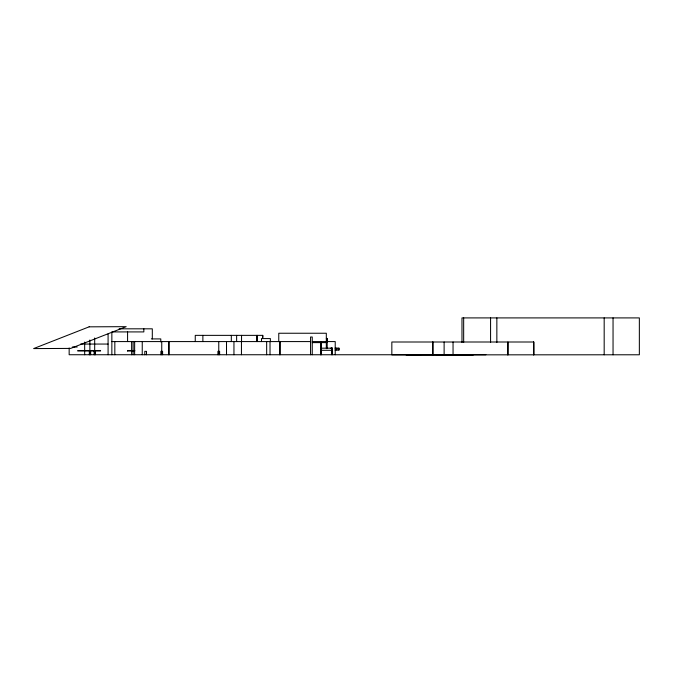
<?xml version="1.0" encoding="UTF-8"?>
<svg xmlns="http://www.w3.org/2000/svg" width="673" height="673" viewBox="0 0 673 673"><rect width="100%" height="100%" fill="white"/><g stroke="black" fill="none" stroke-linecap="round" stroke-linejoin="round"><path stroke-width="1.01" d="M127.626 351.012L127.626 350.498L134.659 350.498L134.659 351.012L127.626 351.012L127.71 350.498M134.642 351.012L134.642 350.498M262.722 335.364L262.764 337.686L262.764 335.364L195.254 335.364L195.254 341.581M321.046 354.738L321.046 341.581M332.134 354.738L332.134 347.832L330.822 348.177M119.079 328.819L152.308 328.819L152.308 338.914M326.321 338.426L326.969 338.426L326.969 342.313M151.341 338.914L160.788 338.914L160.788 341.884M326.716 340.807L326.725 341.337M111.853 341.581L310.573 341.581M312.264 341.581L326.321 341.581M326.775 341.581L335.23 341.581L335.213 354.738M326.901 341.859L326.901 342.38M312.264 342.616L326.321 342.616M80.592 344.054L108.084 344.054M72.305 347.007L77.21 347.007M321.046 348.177L331.873 348.177M334.977 348.134L338.982 348.134L338.982 350.044L335.036 350.044M321.046 350.313L331.873 350.313M420.776 354.755L69.159 354.738L69.159 347.975M436.331 354.755L485.931 354.755M406.248 355.092L473.094 355.092M613.044 317.908L613.044 354.78M604.177 317.908L604.177 354.78M533.908 354.789L533.866 342.002L391.837 342.002L391.837 354.873L639.35 354.78L639.35 317.908L461.981 317.908L461.981 342.49M533.647 342.002L533.647 354.789M533.538 342.002L533.538 354.789M496.851 317.908L496.851 342.49M490.575 317.908L490.575 342.49M463.663 317.908L463.663 342.49M453.047 342.002L453.047 354.873M444.121 342.002L444.121 354.873M432.941 342.002L432.941 354.873M432.764 342.002L432.764 354.873M338.889 348.134L338.889 350.044M336.803 348.134L336.803 350.044M331.873 347.832L331.873 354.738M326.91 338.426L326.91 348.177M326.775 338.426L326.775 348.664M326.321 348.177L326.321 333.244L278.765 333.244L278.765 341.581M320.945 342.616L320.945 354.738M320.836 341.581L320.836 354.738M312.247 354.738L312.247 337.013L310.547 337.013L310.547 354.738M270.361 341.581L270.361 338.578L261.494 338.578L261.494 341.581M270.016 341.581L270.033 354.738M266.659 341.581L266.659 354.738M241.54 335.364L241.54 341.581M241.447 341.581L241.447 354.738M236.627 335.364L236.627 341.581M233.952 341.581L233.952 354.738M231.319 335.364L231.319 341.581M226.507 341.581L226.507 354.738M219.617 354.755L219.617 351.348L217.917 351.348L217.917 354.755M218.767 341.581L218.767 354.738M202.876 335.364L202.876 341.581M162.597 354.755L162.597 351.348L160.897 351.348L160.897 354.755M161.747 341.581L161.747 354.738M146.495 354.755L146.495 351.348L144.796 351.348L144.796 354.755M143.837 328.819L143.837 331.915L111.853 331.915L111.853 354.738M142.247 341.581L142.239 354.738M134.659 341.581L134.617 354.738M133.119 341.581L133.119 354.738M131.63 341.581L131.63 354.738M127.576 331.915L127.576 341.581M114.831 341.581L114.831 354.738M108.084 333.943L108.084 354.738M95.507 354.764L95.457 351.348L94.127 351.348L94.127 354.755M94.683 337.989L94.683 354.738M93.74 350.498L93.74 351.012M90.645 354.755L90.645 351.348L89.324 351.348L89.324 354.755M89.879 340.008L89.879 354.738M84.672 342.035L84.672 354.738M256.993 335.364L256.993 341.581L256.993 335.364M89.114 326.834L33.65 348.58L70.69 348.412L126.162 326.666L89.114 326.834M100.555 350.498L77.748 350.498L77.748 351.012L100.555 351.012L100.555 350.498M507.93 354.873L507.93 342.002L507.854 354.873M279.951 354.738L279.951 341.581L279.909 354.738M168.898 354.738L168.898 341.581L168.889 354.738"/></g></svg>
